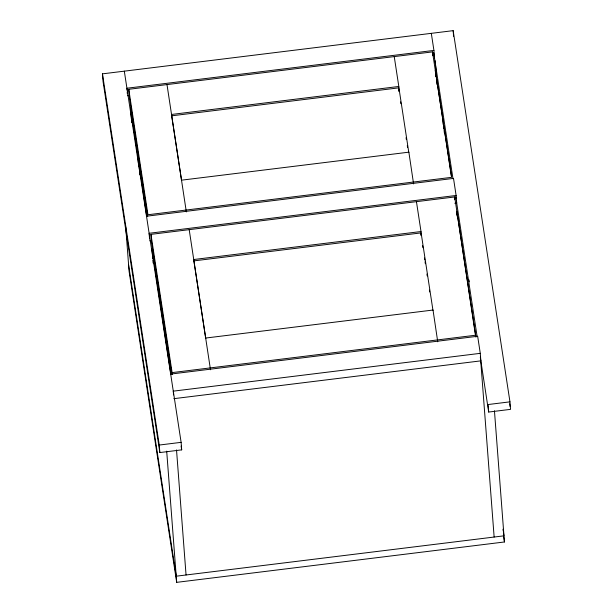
<?xml version="1.0" encoding="UTF-8"?>
<svg xmlns="http://www.w3.org/2000/svg" width="613" height="613" viewBox="0 0 613 613"><rect width="100%" height="100%" fill="white"/><g stroke="black" fill="none" stroke-linecap="round" stroke-linejoin="round"><path stroke-width="0.92" d="M124.316 71.154L181.119 442.348L181.686 449.873L159.84 452.563L103.038 81.368L102.463 73.851L453.16 30.65L509.962 401.844L510.537 409.361L488.684 412.051L480.301 357.264M431.314 33.34L433.92 50.412L126.929 88.226L127.067 90.103M128.761 89.299L432.479 51.89L451.674 177.326L147.955 214.742L128.761 89.299L129.335 96.816L147.664 216.596M127.496 95.743L129.397 95.505M394.243 56.603L398.81 86.464L171.571 114.455L171.709 116.34M181.624 180.161L408.863 152.17L413.583 183.915M146.515 216.22L453.513 178.406L456.118 195.47L456.693 202.987L454.792 203.225M456.118 195.47L149.128 233.285L149.557 238.924M171.824 374.482L151.534 241.882L150.959 234.365L454.677 196.957L475.972 337.073M149.695 240.802L151.595 240.572M416.442 201.662L421.008 231.53L193.769 259.521L193.907 261.399M205.784 338.031L433.023 310.04L437.736 341.786M172.253 374.482L172.115 372.604L475.834 335.196M170.667 374.083L477.665 336.269L480.278 353.341L480.853 360.858L173.854 398.672M480.278 353.341L173.28 391.155L173.571 394.91M159.84 452.563L159.265 445.046L181.119 442.348M509.962 401.844L488.109 404.534L488.684 412.051M125.711 226.979L129.09 271.314L176.69 582.35L504.445 541.976L494.446 410.764M509.671 403.699L510.1 406.526M469.029 279.98L469.32 281.865M433.675 52.534L452.984 178.758M455.735 196.704L456.018 198.597M456.31 200.482L477.121 336.491M502.959 529.211L503.25 531.103M503.541 532.988L503.97 535.831L176.222 576.197L128.623 265.161M503.572 536.306L504.445 541.976M408.825 152.599L398.917 87.835L171.671 115.826L181.586 180.59M432.985 310.462L421.116 232.894L193.869 260.885L205.738 338.445M398.711 89.582L399.002 91.467M400.588 101.842L400.879 103.727M406.074 137.68L406.358 139.572M407.285 145.61L407.576 147.488M420.756 233.63L421.039 235.515M422.595 245.667L422.916 247.736M424.48 257.966L424.786 259.966M425.054 261.751L425.361 263.728M426.939 274.042L427.23 275.95M429.391 290.056L429.675 291.934M166.997 84.594L186.337 211.906M189.195 229.653L210.497 369.777M150.959 234.365L172.115 372.604M181.111 446.088L181.686 449.873M102.463 73.851L159.265 445.046M480.684 360.421L494.139 537.042M453.16 30.65L453.589 36.29M475.68 336.721L456.838 211.232L457.206 215.975M456.884 211.485L457.244 216.236M454.677 196.957L454.892 199.777M451.306 176.008L443.781 125.903L444.004 128.745M444.111 129.956L444.287 132.546M443.107 124.339L442.678 118.646L435.299 70.434L435.766 76.387M435.199 60.825L437.023 84.694M433.92 50.412L434.494 57.928M432.479 51.89L432.763 55.645M421.008 231.53L421.3 235.292M398.81 86.464L398.956 88.349M399.048 89.59L399.186 91.345M170.866 374.267L152.032 248.778L152.79 258.525M176.521 449.927L186.053 574.986M152.936 260.425L153.112 263.015M166.69 451.137L176.69 582.35M146.714 216.404L138.975 163.449L139.841 174.835M138.661 166.636L137.864 156.192L130.485 107.98L131.32 118.677M131.466 120.577L131.611 122.47M127.213 91.981L127.358 93.858"/></g></svg>
